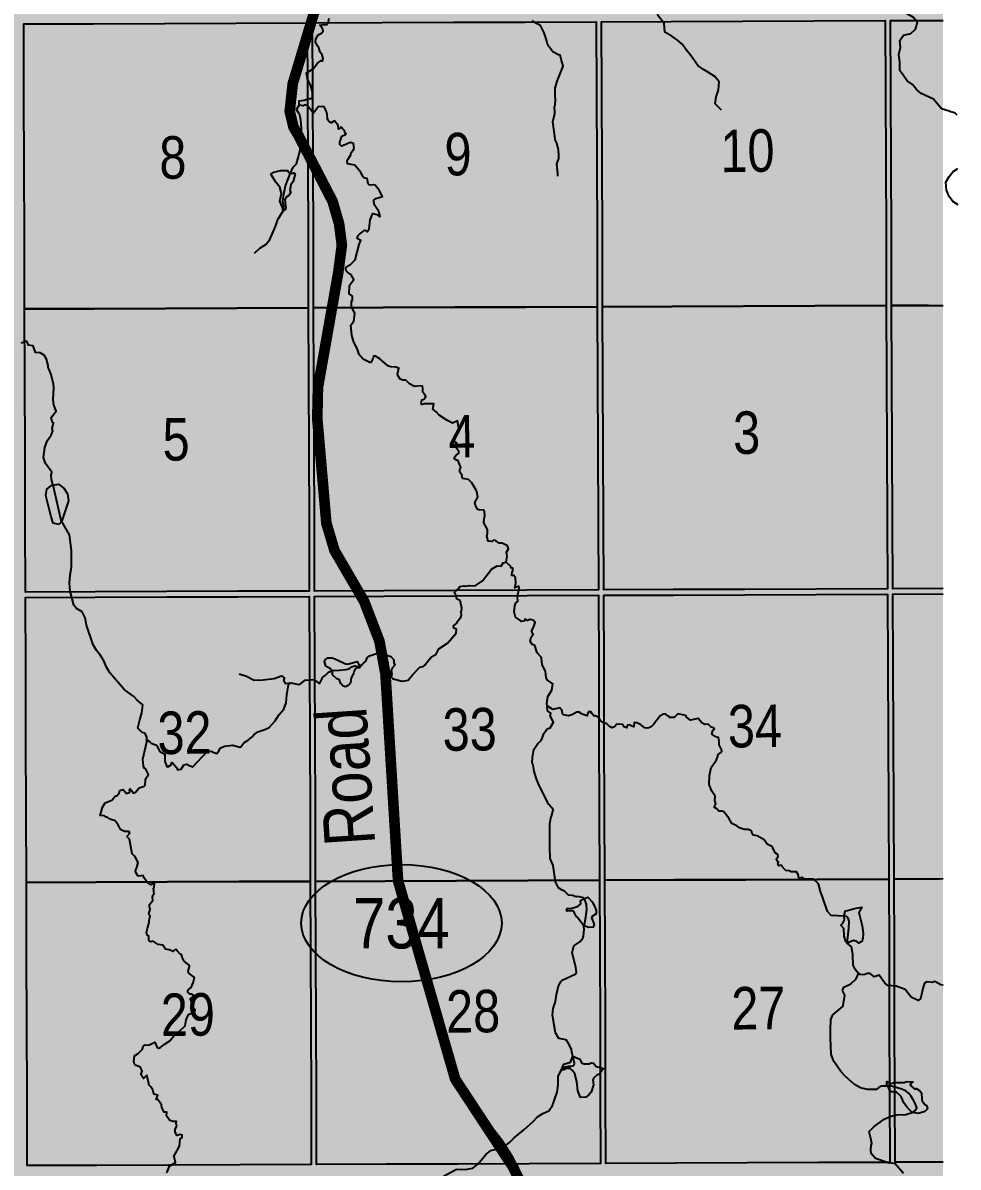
# Model space of a CAD drawing. Extents: x 399452 to 415540, y 6060435 to 6067869.
# Drawn here: x 410607.1 to 410782.8, y 6063301.9 to 6063516.7 of the extents above; entities that cross this region are included whole.
import ezdxf
from ezdxf.enums import TextEntityAlignment as Align

# ---------------------------------------------------------------- set-up
doc = ezdxf.new("R2010")
doc.units = 0
doc.header["$LTSCALE"] = 5
doc.linetypes.add('DASHED2', pattern=[9.525, 6.35, -3.175])
for name, color, linetype in [('33', 20, 'Continuous'), ('AUX-LABELS', 1, 'Continuous'), ('Quarters', 8, 'Continuous'), ('RoadSeg', 57, 'DASHED2'), ('ROUTE-MAP-ROUTE', 90, 'Continuous'), ('T-WATER', 160, 'Continuous')]:
    doc.layers.add(name, color=color, linetype=linetype)
doc.layers.add('ROUTE-MAP-BACKGROUND-H', color=7, linetype='Continuous', true_color=0xf0ebff)
doc.styles.add('120', font='ARIALN.TTF', dxfattribs={"height": 13})
doc.styles.add('80', font='ARIALN.TTF', dxfattribs={"height": 10})
doc.styles.add('80A', font='ARIALN.TTF', dxfattribs={"height": 10})

# ---------------------------------------------------------------- blocks, each defined once
blk = doc.blocks.new('HWY-SEC')
h = blk.add_hatch(color=255)
edge = h.paths.add_edge_path()
edge.add_ellipse((0, 0), major_axis=(18.84, 0), ratio=0.584608, start_angle=0, end_angle=360)
blk.add_ellipse((0, 0), major_axis=(18.84, 0), ratio=0.584608)
at = {"style": '80A'}
blk.add_attdef('SEC', text='', height=9.5, dxfattribs=at).set_placement((0, 0), align=Align.MIDDLE_CENTER)

msp = doc.modelspace()

# ---------------------------------------------------------------- hatches: boundary and pattern name
at = {"layer": 'ROUTE-MAP-BACKGROUND-H'}
h = msp.add_hatch(color=256, dxfattribs=at)
h.dxf.hatch_style = 1
h.paths.add_polyline_path([(410779.995, 6062481.762), (410779.995, 6063736.327), (409587.427, 6063736.085), (409587.427, 6062481.762)])

# ---------------------------------------------------------------- linework, layer by layer
at = {"layer": 'Quarters', "flags": 128}
for points in [[(410660.707, 6063463.234), (410647.298, 6063463.182), (410633.889, 6063463.131), (410620.48, 6063463.08), (410607.406, 6063463.03), (410607.364, 6063476.408), (410607.323, 6063489.785), (410607.282, 6063503.163), (410607.241, 6063516.54), (410620.31, 6063516.591), (410633.714, 6063516.642), (410647.118, 6063516.694), (410660.523, 6063516.746), (410660.569, 6063503.368), (410660.615, 6063489.99), (410660.661, 6063476.612)], [(410715.013, 6063463.443), (410701.604, 6063463.391), (410688.195, 6063463.339), (410674.785, 6063463.288), (410661.71, 6063463.237), (410661.664, 6063476.615), (410661.618, 6063489.994), (410661.572, 6063503.372), (410661.526, 6063516.75), (410674.596, 6063516.8), (410688, 6063516.852), (410701.405, 6063516.904), (410714.809, 6063516.956), (410714.86, 6063503.578), (410714.911, 6063490.2), (410714.962, 6063476.821)], [(410769.32, 6063463.652), (410755.91, 6063463.601), (410742.501, 6063463.549), (410729.092, 6063463.497), (410716.017, 6063463.447), (410715.966, 6063476.825), (410715.915, 6063490.203), (410715.864, 6063503.582), (410715.813, 6063516.96), (410728.883, 6063517.011), (410742.287, 6063517.063), (410755.692, 6063517.115), (410769.096, 6063517.167), (410769.152, 6063503.789), (410769.208, 6063490.41), (410769.264, 6063477.031)], [(410660.707, 6063463.234), (410660.753, 6063449.856), (410660.799, 6063436.478), (410660.845, 6063423.099), (410660.891, 6063410.056), (410647.477, 6063410.005), (410634.063, 6063409.955), (410620.649, 6063409.904), (410607.57, 6063409.854), (410607.53, 6063422.897), (410607.488, 6063436.275), (410607.447, 6063449.653), (410607.406, 6063463.03), (410620.48, 6063463.08), (410633.889, 6063463.131), (410647.298, 6063463.182)], [(410715.013, 6063463.443), (410715.064, 6063450.064), (410715.116, 6063436.686), (410715.167, 6063423.308), (410715.217, 6063410.264), (410701.802, 6063410.212), (410688.388, 6063410.161), (410674.974, 6063410.11), (410661.894, 6063410.06), (410661.849, 6063423.103), (410661.803, 6063436.481), (410661.756, 6063449.859), (410661.71, 6063463.237), (410674.785, 6063463.288), (410688.195, 6063463.339), (410701.604, 6063463.391)], [(410769.32, 6063463.652), (410769.376, 6063450.274), (410769.432, 6063436.895), (410769.488, 6063423.516), (410769.543, 6063410.472), (410756.129, 6063410.421), (410742.714, 6063410.369), (410729.3, 6063410.318), (410716.22, 6063410.268), (410716.17, 6063423.311), (410716.119, 6063436.69), (410716.068, 6063450.068), (410716.017, 6063463.447), (410729.092, 6063463.497), (410742.501, 6063463.549), (410755.91, 6063463.601)], [(410661.079, 6063355.539), (410647.661, 6063355.488), (410634.242, 6063355.437), (410620.823, 6063355.387), (410607.739, 6063355.337), (410607.698, 6063368.716), (410607.656, 6063382.094), (410607.615, 6063395.473), (410607.573, 6063408.851), (410620.653, 6063408.9), (410634.066, 6063408.951), (410647.48, 6063409.002), (410660.894, 6063409.053), (410660.94, 6063395.674), (410660.986, 6063382.296), (410661.033, 6063368.917)], [(410715.425, 6063355.747), (410702.006, 6063355.696), (410688.586, 6063355.644), (410675.167, 6063355.593), (410662.082, 6063355.543), (410662.036, 6063368.921), (410661.99, 6063382.3), (410661.944, 6063395.678), (410661.897, 6063409.056), (410674.977, 6063409.106), (410688.392, 6063409.158), (410701.806, 6063409.209), (410715.22, 6063409.26), (410715.272, 6063395.882), (410715.323, 6063382.504), (410715.374, 6063369.126)], [(410769.772, 6063355.956), (410756.352, 6063355.905), (410742.933, 6063355.853), (410729.514, 6063355.802), (410716.429, 6063355.751), (410716.378, 6063369.13), (410716.326, 6063382.508), (410716.275, 6063395.886), (410716.224, 6063409.264), (410729.304, 6063409.314), (410742.718, 6063409.366), (410756.133, 6063409.417), (410769.547, 6063409.469), (410769.603, 6063396.091), (410769.659, 6063382.712), (410769.715, 6063369.334)], [(410661.079, 6063355.539), (410661.126, 6063342.161), (410661.172, 6063328.783), (410661.219, 6063315.405), (410661.265, 6063302.361), (410647.842, 6063302.31), (410634.418, 6063302.26), (410620.995, 6063302.209), (410607.905, 6063302.159), (410607.865, 6063315.203), (410607.823, 6063328.581), (410607.781, 6063341.959), (410607.739, 6063355.337), (410620.823, 6063355.387), (410634.242, 6063355.437), (410647.661, 6063355.488)], [(410715.425, 6063355.747), (410715.477, 6063342.369), (410715.528, 6063328.991), (410715.58, 6063315.614), (410715.631, 6063302.57), (410702.207, 6063302.519), (410688.782, 6063302.467), (410675.358, 6063302.415), (410662.269, 6063302.365), (410662.223, 6063315.409), (410662.176, 6063328.787), (410662.129, 6063342.165), (410662.082, 6063355.543), (410675.167, 6063355.593), (410688.586, 6063355.644), (410702.006, 6063355.696)], [(410769.772, 6063355.956), (410769.828, 6063342.578), (410769.884, 6063329.201), (410769.941, 6063315.823), (410769.996, 6063302.78), (410756.572, 6063302.728), (410743.148, 6063302.676), (410729.724, 6063302.625), (410716.634, 6063302.574), (410716.584, 6063315.618), (410716.532, 6063328.995), (410716.48, 6063342.373), (410716.429, 6063355.751), (410729.514, 6063355.802), (410742.933, 6063355.853), (410756.352, 6063355.905)]]:
    msp.add_lwpolyline(points, close=True, dxfattribs=at)
for points in [[(410777.23, 6063463.683), (410770.323, 6063463.656), (410770.267, 6063477.035), (410770.211, 6063490.414), (410770.155, 6063503.793), (410770.099, 6063517.171), (410779.995, 6063517.21)], [(410779.995, 6063410.512), (410770.546, 6063410.476), (410770.491, 6063423.52), (410770.435, 6063436.899), (410770.379, 6063450.278), (410770.323, 6063463.656), (410779.995, 6063463.694)], [(410779.995, 6063355.996), (410770.775, 6063355.96), (410770.719, 6063369.338), (410770.663, 6063382.716), (410770.607, 6063396.094), (410770.55, 6063409.472), (410779.995, 6063409.509)], [(410779.995, 6063302.818), (410771, 6063302.784), (410770.944, 6063315.827), (410770.888, 6063329.205), (410770.832, 6063342.582), (410770.775, 6063355.96), (410779.333, 6063355.993)]]:
    msp.add_lwpolyline(points, dxfattribs=at)
at = {"layer": 'RoadSeg', "flags": 128}
msp.add_lwpolyline([(410750.331, 6062481.762), (410748.736, 6062483.684), (410746.015, 6062486.454), (410744.121, 6062487.91), (410738.083, 6062491.807), (410736.594, 6062493.006), (410734.925, 6062494.834), (410733.482, 6062496.965), (410732.366, 6062499.37), (410731.608, 6062502.181), (410731.017, 6062506.494), (410729.889, 6062517.248), (410729.742, 6062533.513), (410728.903, 6062540.115), (410726.49, 6062562.752), (410723.924, 6062586.384), (410722.812, 6062591.716), (410721.513, 6062594.882), (410719.82, 6062597.84), (410715.774, 6062603.509), (410696.845, 6062630.019), (410694.352, 6062633.027), (410692.582, 6062634.885), (410690.24, 6062637.064), (410688.653, 6062638.162), (410687.261, 6062639.496), (410684.894, 6062641.275), (410661.236, 6062660.232), (410659.365, 6062662.188), (410658.473, 6062663.433), (410657.195, 6062665.635), (410656.459, 6062667.382), (410653.056, 6062674.096), (410651.032, 6062678.511), (410648.707, 6062683.019), (410644.73, 6062691.684), (410643.862, 6062694.926), (410643.638, 6062697.649), (410643.936, 6062700.815), (410644.803, 6062703.861), (410646.049, 6062706.283), (410650.152, 6062711.96), (410655.84, 6062719.799), (410656.352, 6062720.775), (410657.042, 6062722.719), (410657.334, 6062724.655), (410657.301, 6062727.748), (410656.753, 6062730.065), (410655.742, 6062732.239), (410652.494, 6062737.892), (410651.507, 6062740.499), (410651.129, 6062742.62), (410651.088, 6062744.549), (410651.467, 6062747.052), (410651.872, 6062748.324), (410653.309, 6062751.15), (410659.167, 6062758.826), (410659.421, 6062759.364), (410662.502, 6062763.089), (410664.044, 6062765.481), (410665.49, 6062768.341), (410665.981, 6062770.315), (410666.227, 6062772.815), (410666.121, 6062774.643), (410665.675, 6062776.863), (410664.891, 6062779.275), (410661.668, 6062786.859), (410660.561, 6062790.396), (410659.469, 6062796.362), (410656.73, 6062815.569), (410656.657, 6062819.028), (410657.144, 6062825.793), (410657.217, 6062830.187), (410656.477, 6062852.398), (410656.65, 6062856.76), (410657.285, 6062861.332), (410657.931, 6062863.808), (410659.754, 6062868.838), (410661.283, 6062871.999), (410663.081, 6062875.098), (410673.014, 6062889.845), (410680.271, 6062900.62), (410686.402, 6062909.601), (410688.686, 6062913.277), (410689.827, 6062915.93), (410690.618, 6062919.407), (410690.691, 6062922.237), (410690.414, 6062924.294), (410688.823, 6062930.25), (410687.713, 6062933.919), (410687.298, 6062934.642), (410686.342, 6062938.914), (410686.215, 6062940.176), (410686.238, 6062943.803), (410686.461, 6062945.805), (410688.16, 6062956.622), (410688.51, 6062960.522), (410688.095, 6062964.373), (410687.154, 6062967.946), (410686.846, 6062969.87), (410686.729, 6062973.794), (410687.507, 6062991.944), (410687.796, 6062993.98), (410688.197, 6062995.486), (410690.168, 6062999.787), (410695.911, 6063009.758), (410697.431, 6063011.854), (410699.287, 6063013.724), (410706.308, 6063018.399), (410710.166, 6063021.609), (410718.362, 6063030.468), (410721.081, 6063034.02), (410723.111, 6063037.124), (410728.195, 6063045.285), (410731.137, 6063049.307), (410746.677, 6063067.939), (410748.098, 6063069.966), (410749.639, 6063072.594), (410753.099, 6063078.89), (410753.797, 6063080.469), (410755.199, 6063084.958), (410755.8, 6063087.965), (410756.224, 6063093.032), (410756.679, 6063137.229), (410756.327, 6063139.684), (410755.785, 6063141.735), (410754.018, 6063144.991), (410752.438, 6063147.287), (410742.816, 6063160.058), (410739.299, 6063164.276), (410736.754, 6063166.617), (410716.99, 6063182.167), (410715.427, 6063183.697), (410714.161, 6063185.334), (410712.949, 6063187.538), (410712.318, 6063189.055), (410710.367, 6063196.267), (410707.384, 6063209.779), (410707.039, 6063213.465), (410705.842, 6063243.053), (410703.946, 6063288.298), (410703.278, 6063293.109), (410702.521, 6063295.821), (410701.14, 6063299.718), (410699.02, 6063303.965), (410697.06, 6063306.951), (410690.491, 6063315.396), (410688.977, 6063317.726), (410687.829, 6063320.064), (410686.943, 6063322.607), (410678.134, 6063353.43), (410677.646, 6063356.049), (410674.998, 6063395.954), (410674.486, 6063399.636), (410674.007, 6063401.822), (410672.87, 6063405.225), (410671.404, 6063408.455), (410667.256, 6063415.72), (410665.659, 6063418.847), (410664.278, 6063422.744), (410663.983, 6063424.102), (410663.625, 6063426.822), (410662.552, 6063444.401), (410662.527, 6063448.693), (410663.15, 6063453.797), (410666.714, 6063472.34), (410666.846, 6063474.201), (410666.97, 6063475.939), (410666.66, 6063479.526), (410665.723, 6063482.933), (410664.882, 6063484.912), (410659.38, 6063494.843), (410657.915, 6063497.973), (410657.294, 6063500.588), (410657.231, 6063501.951), (410657.388, 6063503.984), (410658.334, 6063507.997), (410664.851, 6063530.064), (410666.041, 6063533.516), (410667.149, 6063536.169), (410676.64, 6063556.102), (410677.612, 6063558.885), (410678.331, 6063562.593), (410678.636, 6063567.025), (410678.415, 6063575.838), (410677.926, 6063620.614), (410677.604, 6063634.15), (410677.093, 6063637.832), (410675.022, 6063646.007), (410668.713, 6063670.362), (410665.197, 6063682.332), (410655.566, 6063712.638), (410653.97, 6063718.86), (410649.975, 6063736.3)], dxfattribs=at)
at = {"layer": 'ROUTE-MAP-ROUTE', "linetype": 'Continuous', "const_width": 1.999, "flags": 128}
msp.add_lwpolyline([(410705.832, 6063241.328), (410704.118, 6063285.996), (410702.982, 6063294.007), (410699.19, 6063301.881), (410688.313, 6063318.408), (410677.573, 6063355.653), (410675.21, 6063394.486), (410674.072, 6063400.662), (410671.224, 6063408.074), (410665.618, 6063417.695), (410664.099, 6063422.826), (410662.395, 6063442.423), (410662.521, 6063448.322), (410666.339, 6063469.876), (410667.012, 6063475.011), (410666.493, 6063479.043), (410665.266, 6063483.249), (410658.878, 6063495.566), (410657.926, 6063497.173), (410657.213, 6063500.15), (410657.779, 6063505.313), (410665.357, 6063530.564)], dxfattribs=at)
at = {"layer": 'T-WATER'}
msp.add_line((410614.311, 6063423.033), (410612.759, 6063429.957), dxfattribs=at)
at = {"layer": 'T-WATER', "flags": 128}
for points in [[(410781.374, 6063500.069), (410781.106, 6063500.156), (410779.684, 6063500.617), (410778.186, 6063502.393), (410775.873, 6063503.467), (410774.994, 6063504.268), (410774.233, 6063505.178), (410773.239, 6063505.863), (410771.885, 6063507.794), (410771.838, 6063509.386), (410771.654, 6063510.807), (410772.009, 6063512.107), (410771.881, 6063513.431), (410772.549, 6063514.433), (410773.92, 6063514.739), (410774.797, 6063515.578), (410775.185, 6063516.826), (410774.415, 6063517.756), (410771.246, 6063519.639), (410770.324, 6063520.393), (410769.748, 6063521.359), (410769.798, 6063523.399)], [(410658.994, 6063501.319), (410658.974, 6063502.126), (410659.913, 6063502.255), (410660.932, 6063502.558), (410661.162, 6063502.469), (410661.493, 6063502.873), (410661.475, 6063503.81), (410661.12, 6063505.091), (410660.55, 6063506.203), (410660.359, 6063507.385), (410661.621, 6063508.122), (410662.45, 6063509.154), (410663.122, 6063509.67), (410663.386, 6063509.556), (410663.517, 6063510.053), (410663.224, 6063510.865), (410662.907, 6063511.252), (410662.704, 6063512.077), (410662.361, 6063512.527), (410662.038, 6063513.22), (410662.127, 6063513.739), (410662.548, 6063514.475), (410663.18, 6063514.801), (410663.52, 6063515.22), (410663.378, 6063515.674), (410662.874, 6063516.296), (410663.596, 6063516.431), (410664.111, 6063516.398), (410664.462, 6063516.734), (410664.623, 6063517.647)], [(410707.064, 6063499.773), (410707.044, 6063500.039), (410706.969, 6063501.007), (410707.075, 6063501.252), (410707.129, 6063502.417), (410707.066, 6063502.832), (410707.103, 6063504.501), (410707.487, 6063505.821), (410708.496, 6063508.308), (410708.589, 6063508.697), (410708.264, 6063509.658), (410708.04, 6063510.655), (410707.752, 6063510.722), (410706.64, 6063511.335), (410705.894, 6063512.284), (410705.587, 6063512.957), (410705.475, 6063513.567), (410705.005, 6063514.891), (410704.452, 6063516.014), (410704.207, 6063516.307), (410703.456, 6063516.723), (410702.823, 6063517.194)], [(410738.375, 6063500.328), (410737.138, 6063501.559), (410737.337, 6063502.879), (410737.794, 6063504.181), (410737.908, 6063505.657), (410737.114, 6063506.686), (410735.926, 6063507.449), (410734.952, 6063507.968), (410733.895, 6063508.728), (410732.586, 6063510.6), (410731.701, 6063511.661), (410730.993, 6063512.712), (410730.107, 6063513.518), (410729.011, 6063514.272), (410727.679, 6063515.015), (410727.6, 6063516.644), (410726.282, 6063518.329)], [(410659.046, 6063499.603), (410658.893, 6063499.855), (410658.501, 6063500.505), (410658.994, 6063501.319)], [(410664.256, 6063499.62), (410664.171, 6063499.874), (410664.059, 6063500.209), (410663.684, 6063500.99), (410662.639, 6063501.058), (410661.706, 6063499.825), (410660.522, 6063501.22), (410659.994, 6063501.379), (410659.714, 6063501.196), (410658.994, 6063501.319)], [(410657.329, 6063488.429), (410657.86, 6063489.668), (410658.468, 6063490.26), (410659.143, 6063492.538), (410659.216, 6063494.036), (410659.466, 6063495.607), (410659.387, 6063497.925), (410659.255, 6063498.87), (410659.046, 6063499.603)], [(410670.564, 6063488.681), (410670.348, 6063488.943), (410669.429, 6063490.056), (410668.065, 6063490.286), (410667.984, 6063490.923), (410668.721, 6063491.956), (410668.75, 6063492.424), (410669.15, 6063492.86), (410669.309, 6063493.184), (410669.201, 6063494.087), (410668.606, 6063494.267), (410667.989, 6063494.02), (410667.786, 6063493.939), (410667.461, 6063493.809), (410666.962, 6063493.609), (410666.632, 6063493.935), (410666.636, 6063494.34), (410667.036, 6063495.491), (410667.718, 6063495.798), (410667.85, 6063495.892), (410667.718, 6063495.96), (410667.601, 6063496.315), (410667.567, 6063496.364), (410666.933, 6063497.12), (410666.767, 6063497.163), (410666.76, 6063496.963), (410666.412, 6063496.789), (410666.293, 6063497.475), (410665.616, 6063498.345), (410665.033, 6063497.953), (410664.539, 6063498.317), (410664.329, 6063498.593), (410664.256, 6063499.62)], [(410707.609, 6063487.974), (410707.623, 6063488.463), (410707.409, 6063490.252), (410707.757, 6063491.267), (410707.806, 6063491.911), (410707.727, 6063492.878), (410707.382, 6063494.166), (410707.167, 6063494.507), (410706.649, 6063498.198), (410706.994, 6063499.496), (410707.064, 6063499.773)], [(410782.619, 6063499.409), (410782.248, 6063499.785), (410781.666, 6063499.974), (410781.398, 6063500.061), (410781.374, 6063500.069)], [(410655.984, 6063481.449), (410656.116, 6063482.362), (410655.929, 6063483.242), (410656.034, 6063484.254), (410656.414, 6063486.156), (410657.329, 6063488.429)], [(410670.603, 6063477.292), (410670.865, 6063477.514), (410671.151, 6063477.757), (410671.372, 6063477.803), (410671.788, 6063477.539), (410672.114, 6063478.08), (410672.353, 6063479.771), (410672.86, 6063480.954), (410673.56, 6063480.74), (410674.052, 6063480.405), (410674.182, 6063480.395), (410673.992, 6063481.34), (410673.071, 6063482.643), (410673.036, 6063483.467), (410673.401, 6063483.756), (410674.628, 6063484.171), (410674.044, 6063485.335), (410673.279, 6063486.258), (410673.015, 6063486.328), (410672.222, 6063486.256), (410671.955, 6063486.513), (410671.773, 6063487.538), (410671.353, 6063487.612), (410670.966, 6063487.875), (410670.628, 6063488.603), (410670.564, 6063488.681)], [(410782.817, 6063482.592), (410781.824, 6063483.182), (410781.106, 6063484.142), (410780.647, 6063485.328), (410780.521, 6063486.853), (410781.159, 6063487.926), (410781.909, 6063488.839), (410782.737, 6063489.379)], [(410650.595, 6063473.523), (410651.615, 6063474.453), (410652.743, 6063475.122), (410653.448, 6063476.063), (410654.523, 6063478.497), (410654.964, 6063479.845), (410655.984, 6063481.449)], [(410670.684, 6063453.991), (410670.466, 6063454.253), (410670.274, 6063454.482), (410669.914, 6063455.625), (410669.287, 6063456.775), (410668.88, 6063458.029), (410668.729, 6063459.974), (410669.254, 6063460.735), (410669.454, 6063462.188), (410668.807, 6063463.476), (410668.853, 6063464.436), (410669.006, 6063464.739), (410669.022, 6063465.426), (410668.407, 6063465.897), (410668.449, 6063467.33), (410668.521, 6063467.557), (410669.264, 6063468.536), (410668.792, 6063469.433), (410668.078, 6063469.962), (410667.808, 6063470.162), (410667.729, 6063470.501), (410667.76, 6063470.684), (410667.805, 6063470.951), (410668.068, 6063471.08), (410668.626, 6063471.354), (410669.512, 6063472.262), (410670.263, 6063475.113), (410670.574, 6063475.868), (410669.915, 6063476.244), (410670.076, 6063476.845), (410670.342, 6063477.07), (410670.603, 6063477.292)], [(410612.759, 6063429.957), (410612.464, 6063430.965), (410612.42, 6063431.809), (410612.532, 6063432.385), (410611.328, 6063434.033), (410610.929, 6063435.134), (410611.195, 6063437.039), (410611.653, 6063438.27), (410612.362, 6063439.318), (410612.727, 6063440.159), (410612.595, 6063440.578), (410612.811, 6063441.651), (410612.598, 6063441.855), (410612.412, 6063442.618), (410613.358, 6063443.807), (410612.87, 6063445.033), (410612.748, 6063445.985), (410612.866, 6063448.296), (410612.814, 6063448.875), (410612.365, 6063450.728), (410611.825, 6063452.128), (410611.83, 6063452.397), (410611.499, 6063453.584), (410611.053, 6063454.322), (410610.291, 6063454.762), (410609.458, 6063454.84), (410609.098, 6063455.938), (410608.914, 6063456.123), (410608.133, 6063456.252), (410607.794, 6063457.008), (410606.723, 6063456.635)], [(410697.873, 6063415.496), (410698.071, 6063416.605), (410697.951, 6063417.377), (410698.33, 6063417.989), (410698.112, 6063418.577), (410697.133, 6063419.018), (410696.59, 6063419.02), (410695.866, 6063419.536), (410695.485, 6063419.614), (410695.178, 6063419.358), (410694.487, 6063419.43), (410694.249, 6063420.34), (410694.395, 6063420.9), (410694.384, 6063421.61), (410693.705, 6063422.848), (410693.742, 6063423.653), (410693.876, 6063424.166), (410693.846, 6063425.019), (410693.653, 6063425.228), (410692.747, 6063425.29), (410692.498, 6063425.444), (410692.098, 6063426.127), (410692.027, 6063426.657), (410692.585, 6063427.714), (410692.37, 6063428.76), (410692.234, 6063428.972), (410691.421, 6063430.385), (410690.79, 6063430.979), (410689.711, 6063431.191), (410689.585, 6063431.893), (410689.195, 6063432.378), (410689.197, 6063432.982), (410689.357, 6063433.271), (410688.851, 6063434.537), (410688.183, 6063434.844), (410688.099, 6063435.049), (410688.433, 6063435.509), (410688.967, 6063435.944), (410689.016, 6063436.31), (410688.588, 6063436.738), (410688.553, 6063437.131), (410688.645, 6063437.318), (410688.635, 6063437.848), (410688.094, 6063438.161), (410688.02, 6063438.749), (410688.508, 6063439.379), (410688.988, 6063440.629), (410688.763, 6063442.024), (410687.813, 6063441.554), (410686.737, 6063442.137), (410685.287, 6063443.054), (410684.754, 6063443.686), (410684.113, 6063444.19), (410684.29, 6063445.184), (410682.538, 6063445.206), (410682.123, 6063445.073), (410681.938, 6063445.201), (410682.029, 6063445.974), (410682.377, 6063446.032), (410682.776, 6063446.558), (410682.523, 6063447.117), (410682.233, 6063447.375), (410682.255, 6063448.186), (410682.163, 6063448.533), (410681.727, 6063448.578), (410680.652, 6063448.44), (410679.734, 6063448.975), (410679.035, 6063449.647), (410678.462, 6063449.671), (410677.971, 6063449.836), (410677.561, 6063450.516), (410677.487, 6063450.784), (410677.7, 6063451.94), (410677.126, 6063452.098), (410676.216, 6063452.154), (410675.791, 6063452.311), (410675.076, 6063452.865), (410674.149, 6063453.694), (410673.336, 6063454.158), (410672.988, 6063454.145), (410672.844, 6063453.665), (410672.432, 6063452.962), (410672.294, 6063452.961), (410670.998, 6063453.616), (410670.903, 6063453.73), (410670.684, 6063453.991)], [(410630.391, 6063382.116), (410630.385, 6063382.657), (410629.979, 6063383.342), (410629.504, 6063383.512), (410628.708, 6063384.241), (410628.665, 6063384.396), (410629.026, 6063385.867), (410629.422, 6063387.195), (410629.61, 6063388.684), (410628.598, 6063389.476), (410627.927, 6063390.244), (410626.091, 6063391.551), (410623.413, 6063394.714), (410622.802, 6063395.77), (410622.294, 6063396.942), (410621.641, 6063397.98), (410620.882, 6063398.897), (410620.263, 6063399.934), (410619.022, 6063403.668), (410618.757, 6063405.039), (410618.244, 6063406.169), (410617.146, 6063406.768), (410616.646, 6063407.394), (410615.952, 6063410.005), (410615.865, 6063411.508), (410615.964, 6063413.072), (410616.183, 6063414.573), (410616.185, 6063417.678), (410615.859, 6063420.612), (410614.639, 6063422.695), (410614.311, 6063423.033)], [(410670.885, 6063396.298), (410671.146, 6063396.558), (410671.5, 6063396.909), (410671.762, 6063397.52), (410672.236, 6063397.904), (410673.328, 6063398.279), (410674.576, 6063398.471), (410674.887, 6063398.186), (410676.217, 6063397.776), (410676.78, 6063397.12), (410676.79, 6063396.602), (410676.986, 6063396.129), (410676.449, 6063395.603), (410676.271, 6063395.065), (410676.373, 6063394.404), (410676.189, 6063394.06), (410676.643, 6063393.56), (410678.372, 6063393.13), (410679.489, 6063393.342), (410680.305, 6063394.313), (410681.673, 6063395.761), (410682.289, 6063395.876), (410682.58, 6063396.116), (410683.08, 6063396.85), (410683.859, 6063397.707), (410684.741, 6063398.189), (410685.251, 6063399.181), (410686.833, 6063400.257), (410688.474, 6063402.178), (410688.558, 6063402.901), (410688.06, 6063403.116), (410688.005, 6063403.521), (410688.641, 6063404.031), (410688.752, 6063404.371), (410689.227, 6063405.046), (410689.354, 6063405.087), (410689.52, 6063405.655), (410689.353, 6063406.142), (410689.469, 6063406.266), (410689.528, 6063406.854), (410689.262, 6063408.268), (410688.6, 6063408.542), (410688.421, 6063409.324), (410688.088, 6063409.711), (410688.4, 6063410.116), (410689.078, 6063410.595), (410689.206, 6063410.89), (410689.967, 6063411.055), (410690.165, 6063410.978), (410690.951, 6063411.106), (410692.067, 6063411.035), (410693.463, 6063411.946), (410695.134, 6063414.169), (410696.195, 6063414.809), (410696.926, 6063414.752), (410697.305, 6063415.349), (410697.873, 6063415.496)], [(410705.568, 6063388.532), (410705.505, 6063388.927), (410705.694, 6063390.237), (410706.475, 6063391.439), (410706.664, 6063392.616), (410705.635, 6063393.35), (410705.394, 6063393.762), (410705.302, 6063395.034), (410704.655, 6063396.23), (410704.531, 6063397.472), (410704.454, 6063397.645), (410703.706, 6063398.453), (410703.275, 6063399.818), (410702.763, 6063400.018), (410702.416, 6063400.637), (410702.58, 6063401.392), (410702.99, 6063401.952), (410702.623, 6063402.535), (410703.022, 6063403.207), (410703.35, 6063404.159), (410702.974, 6063404.619), (410702.384, 6063404.728), (410701.924, 6063404.519), (410701.435, 6063404.816), (410701.333, 6063404.448), (410700.727, 6063404.313), (410700.645, 6063404.496), (410699.639, 6063405.183), (410699.373, 6063406.142), (410699.51, 6063407.283), (410699.734, 6063407.827), (410700.055, 6063408.089), (410699.994, 6063409.128), (410700.305, 6063410.544), (410700.24, 6063410.981), (410699.523, 6063410.682), (410699.683, 6063411.528), (410699.616, 6063412.559), (410699.316, 6063412.995), (410698.973, 6063412.992), (410699.019, 6063413.713), (410699.115, 6063413.768), (410699.149, 6063414.357), (410698.737, 6063414.447), (410698.758, 6063414.663), (410697.873, 6063415.496)], [(410665.24, 6063395.153), (410666.492, 6063395.184), (410667.802, 6063395.351), (410668.068, 6063395.385), (410668.332, 6063395.469), (410668.435, 6063395.501), (410668.868, 6063395.851), (410669.384, 6063396.021), (410670.007, 6063395.915), (410670.488, 6063395.984)], [(410670.488, 6063395.984), (410670.816, 6063396.23), (410670.885, 6063396.298)], [(410647.709, 6063394.503), (410649.084, 6063394.058), (410650.523, 6063393.352), (410652.228, 6063393.394), (410654.3, 6063393.644), (410655.678, 6063394.152), (410656.226, 6063393.718), (410656.035, 6063393.351), (410656.386, 6063392.72), (410657.394, 6063392.812)], [(410657.394, 6063392.812), (410658.958, 6063392.526), (410659.252, 6063392.609), (410660.145, 6063393.313), (410661.766, 6063393.419), (410662.721, 6063392.717), (410662.898, 6063392.73), (410663.463, 6063393.864), (410663.903, 6063394.188), (410664.478, 6063394.817), (410665.24, 6063395.153)], [(410650.168, 6063382.699), (410650.46, 6063383.038), (410651.213, 6063383.649), (410652.558, 6063384.047), (410653.348, 6063384.458), (410654.481, 6063385.695), (410655.212, 6063386.851), (410656.082, 6063387.85), (410656.572, 6063389.052), (410656.683, 6063390.545), (410657.011, 6063392.442), (410657.394, 6063392.812)], [(410712.595, 6063352.305), (410712.451, 6063352.459), (410711.327, 6063352.705), (410711.061, 6063352.659), (410710.378, 6063352.913), (410709.587, 6063352.938), (410708.861, 6063353.697), (410708.386, 6063353.868), (410707.75, 6063354.343), (410707.331, 6063355.053), (410707.173, 6063355.485), (410706.7, 6063358.528), (410706.149, 6063359.812), (410706.068, 6063361.958), (410706.069, 6063366.309), (410706.279, 6063367.444), (410706.41, 6063367.698), (410706.694, 6063369.017), (410705.933, 6063369.946), (410704.162, 6063373.412), (410703.654, 6063374.607), (410703.161, 6063376.165), (410702.983, 6063377.422), (410702.795, 6063377.814), (410702.822, 6063378.829), (410703.109, 6063380.29), (410703.826, 6063381.402), (410704.383, 6063381.902), (410704.632, 6063382.37), (410704.967, 6063383.314), (410705.574, 6063384.192), (410706.125, 6063384.375), (410706.792, 6063385.457), (410706.167, 6063386.607), (410706.268, 6063387.12), (410705.648, 6063387.592), (410705.568, 6063388.532)], [(410761.433, 6063349.035), (410758.973, 6063349.157), (410758.262, 6063349.873), (410757.394, 6063352.447), (410756.93, 6063353.642), (410756.603, 6063355.078), (410755.645, 6063355.947), (410753.956, 6063355.986), (410753.428, 6063356.251), (410752.884, 6063356.132), (410752.775, 6063356.801), (410752.434, 6063357.358), (410751.47, 6063357.337), (410751.047, 6063357.546), (410750.47, 6063357.564), (410749.922, 6063358.067), (410749.557, 6063358.573), (410749.11, 6063358.479), (410748.932, 6063358.833), (410749.069, 6063359.195), (410748.828, 6063359.379), (410748.707, 6063359.582), (410748.758, 6063359.875), (410748.996, 6063360.181), (410748.924, 6063360.566), (410748.446, 6063360.881), (410748.002, 6063361.859), (410747.784, 6063362.077), (410746.92, 6063362.554), (410746.357, 6063363.367), (410745.065, 6063364.107), (410744.314, 6063364.225), (410744.031, 6063364.594), (410744.061, 6063364.921), (410743.866, 6063365.095), (410743.363, 6063365.267), (410742.627, 6063365.284), (410741.711, 6063365.585), (410741.26, 6063365.987), (410740.293, 6063366.431), (410739.715, 6063367.399), (410738.78, 6063368.577), (410738.466, 6063368.708), (410737.853, 6063368.726), (410737.47, 6063369.161), (410736.968, 6063369.493), (410737.26, 6063370.12), (410737.125, 6063370.746), (410737.162, 6063371.54), (410736.518, 6063372.473), (410736.023, 6063373.707), (410736.105, 6063375.408), (410736.379, 6063376.935), (410737.438, 6063378.336), (410737.657, 6063379.042), (410737.635, 6063379.33), (410738.248, 6063379.756), (410738.408, 6063379.965), (410738.371, 6063380.303), (410737.883, 6063381.178), (410737.883, 6063381.825), (410737.763, 6063382.528), (410737.318, 6063382.665), (410736.532, 6063383.176), (410736.697, 6063383.875), (410737.04, 6063384.147), (410736.921, 6063384.381), (410736.428, 6063384.47), (410735.841, 6063385.069), (410735.212, 6063385.009), (410734.625, 6063385.287), (410733.954, 6063386.1), (410732.51, 6063385.84), (410731.794, 6063386.377), (410731.669, 6063386.683), (410730.137, 6063387), (410729.462, 6063386.327), (410728.581, 6063386.311), (410728.379, 6063386.594), (410727.767, 6063386.99), (410727.205, 6063386.873), (410726.807, 6063386.652), (410725.564, 6063384.996), (410725.115, 6063384.557), (410724.505, 6063384.296), (410723.97, 6063384.388), (410723.109, 6063384.977), (410722.421, 6063385.321), (410721.92, 6063385.37), (410721.849, 6063384.567), (410721.519, 6063384.657), (410721.09, 6063384.959), (410720.711, 6063384.868), (410720.537, 6063384.389), (410720.045, 6063384.547), (410719.806, 6063384.979), (410718.698, 6063385.084), (410718.232, 6063384.583), (410717.789, 6063384.356), (410717.307, 6063384.649), (410716.778, 6063385.115), (410716.031, 6063385.371), (410715.528, 6063385.803), (410715.102, 6063386.462), (410714.635, 6063386.598), (410714.454, 6063386.552), (410713.972, 6063387.047), (410713.801, 6063387.351), (410713.437, 6063387.443), (410713.184, 6063386.994), (410713.086, 6063386.612), (410712.152, 6063386.91), (410711.804, 6063387.105), (410711.685, 6063387.316), (410711.137, 6063387.286), (410710.258, 6063386.826), (410709.596, 6063386.612), (410708.659, 6063386.789), (410708.504, 6063387.01), (410708.438, 6063387.544), (410707.994, 6063388.134), (410706.677, 6063387.809), (410705.568, 6063388.532)], [(410634.096, 6063300.825), (410634.606, 6063302.091), (410635.749, 6063302.765), (410635.58, 6063303.649), (410635.453, 6063303.893), (410636.513, 6063305.824), (410636.63, 6063307.256), (410637.025, 6063307.43), (410636.985, 6063307.877), (410636.603, 6063307.982), (410636.017, 6063307.851), (410635.682, 6063308.53), (410635.672, 6063309.029), (410636.001, 6063309.604), (410635.867, 6063310.093), (410635.967, 6063310.451), (410635.295, 6063310.452), (410634.873, 6063310.546), (410634.606, 6063310.702), (410634.048, 6063311.485), (410634.104, 6063312.173), (410633.613, 6063312.222), (410633.169, 6063313.089), (410633.097, 6063313.595), (410632.437, 6063314.55), (410632.117, 6063314.554), (410632.446, 6063315.382), (410631.65, 6063315.568), (410631.487, 6063316.368), (410631.11, 6063316.972), (410630.748, 6063317.323), (410630.769, 6063317.563), (410630.387, 6063319.146), (410629.766, 6063318.515), (410629.346, 6063319.093), (410629.292, 6063319.387), (410629.466, 6063319.927), (410629.184, 6063320.627), (410628.361, 6063320.956), (410628.059, 6063321.234), (410627.941, 6063321.69), (410628.056, 6063322.788), (410628.753, 6063323.229), (410629.533, 6063324.033), (410629.706, 6063324.571), (410630.058, 6063324.833), (410630.829, 6063324.768), (410631.015, 6063324.924), (410631.898, 6063325.334), (410632.315, 6063324.354), (410632.614, 6063324.221), (410633.022, 6063324.432), (410633.64, 6063324.928), (410634.709, 6063325.605), (410635.523, 6063326.604), (410636.532, 6063327.395), (410637.566, 6063328.427), (410637.753, 6063329.554), (410638.175, 6063330.572), (410639.324, 6063331.028), (410639.449, 6063331.335), (410639.168, 6063331.674), (410638.903, 6063332.77), (410638.489, 6063333.475), (410639.174, 6063334.091), (410638.718, 6063334.387), (410638.521, 6063334.349), (410638.036, 6063334.822), (410638.21, 6063335.245), (410638.716, 6063335.634), (410639.074, 6063336.471), (410639.335, 6063337.496), (410638.24, 6063338.309), (410638.141, 6063338.684), (410638.395, 6063339.549), (410638.388, 6063339.753), (410637.351, 6063340.541), (410637.022, 6063341.251), (410636.883, 6063341.8), (410636.636, 6063341.857), (410636.114, 6063342.463), (410635.991, 6063342.714), (410635.692, 6063342.726), (410635.305, 6063342.371), (410634.549, 6063342.692), (410633.892, 6063342.811), (410633.351, 6063343.57), (410632.468, 6063343.675), (410631.586, 6063344.282), (410631.127, 6063344.186), (410630.72, 6063344.462), (410630.765, 6063345.251), (410630.483, 6063345.396), (410630.289, 6063345.863), (410630.474, 6063346.756), (410630.584, 6063346.928), (410630.804, 6063347.801), (410630.809, 6063348.235), (410630.996, 6063348.985), (410630.724, 6063349.499), (410630.975, 6063350.231), (410630.844, 6063350.807), (410630.878, 6063351.201), (410631.47, 6063351.947), (410631.443, 6063352.562), (410631.539, 6063353.037), (410631.714, 6063353.125), (410631.623, 6063354.272), (410631.729, 6063354.441), (410631.807, 6063355.226), (410631.625, 6063355.227), (410631.087, 6063354.876), (410630.568, 6063355.193), (410629.826, 6063356.261), (410629.661, 6063356.636), (410628.836, 6063356.535), (410628.682, 6063356.586), (410628.254, 6063357.32), (410628.318, 6063357.724), (410628.517, 6063358.141), (410628.742, 6063359.096), (410628.252, 6063360.029), (410627.977, 6063360.356), (410627.601, 6063360.709), (410627.126, 6063363.489), (410626.635, 6063363.952), (410627.19, 6063364.571), (410627.01, 6063364.917), (410626.162, 6063364.937), (410625.643, 6063365.127), (410625.348, 6063365.408), (410624.958, 6063366.178), (410624.329, 6063366.96), (410623.992, 6063367.011), (410623.488, 6063367.229), (410622.892, 6063367.626), (410622.714, 6063367.623), (410622.384, 6063367.855), (410621.617, 6063367.894), (410622.008, 6063369.458), (410622.537, 6063370.303), (410623.768, 6063370.788), (410624.473, 6063371.593), (410624.707, 6063371.593), (410625.174, 6063372.102), (410625.301, 6063372.634), (410625.889, 6063372.765), (410626.576, 6063372.052), (410627.189, 6063372.314), (410627.122, 6063372.673), (410627.21, 6063372.903), (410627.816, 6063372.209), (410627.816, 6063372.1), (410628.249, 6063372.309), (410628.921, 6063373.133), (410629.863, 6063373.44), (410630.043, 6063373.604), (410630.111, 6063374.579), (410630.038, 6063374.684), (410630.669, 6063375.62), (410630.156, 6063376.587), (410629.947, 6063376.737), (410629.727, 6063377.185), (410629.587, 6063378.502), (410630.361, 6063381.743), (410630.391, 6063382.116)], [(410630.391, 6063382.116), (410630.865, 6063381.797), (410631.16, 6063381.466), (410631.983, 6063381.187), (410632.243, 6063380.963), (410632.801, 6063379.901), (410633.772, 6063379.43), (410633.743, 6063378.052), (410634.103, 6063377.142), (410634.309, 6063377.033), (410634.922, 6063377.422), (410635.064, 6063377.861), (410635.188, 6063377.814), (410635.995, 6063376.847), (410636.155, 6063376.459), (410636.838, 6063376.594), (410637.332, 6063377.451), (410637.856, 6063377.525), (410638.312, 6063377.284), (410639.03, 6063377.077), (410641.732, 6063379.898), (410642.445, 6063380), (410642.941, 6063379.751), (410643.544, 6063379.574), (410643.95, 6063380.105), (410644.17, 6063380.58), (410644.953, 6063380.919), (410646.432, 6063381.114), (410647.887, 6063380.743), (410648.016, 6063380.774), (410648.612, 6063381.531), (410649.438, 6063382.027), (410650.168, 6063382.699)], [(410712.508, 6063347.214), (410712.611, 6063347.469), (410712.827, 6063348.417), (410713.066, 6063350.227), (410712.99, 6063351.183), (410712.595, 6063352.305)], [(410761.944, 6063343.908), (410762.263, 6063346.765), (410762.33, 6063347.946), (410762.211, 6063348.495), (410761.864, 6063348.948), (410761.433, 6063349.035)], [(410710.439, 6063322.702), (410710.206, 6063323.475), (410710.134, 6063323.948), (410709.788, 6063324.787), (410709.16, 6063325.772), (410707.786, 6063326.047), (410707.131, 6063327.12), (410706.592, 6063330.429), (410706.742, 6063331.646), (410707.178, 6063332.989), (410707.343, 6063334.326), (410707.741, 6063335.938), (410708.216, 6063336.789), (410708.442, 6063336.976), (410710.851, 6063338.106), (410711.109, 6063338.455), (410711.01, 6063339.437), (410710.265, 6063342.131), (410710.62, 6063343.449), (410711.716, 6063344.19), (410712.278, 6063344.862), (410712.423, 6063345.252), (410712.552, 6063346.502), (410712.508, 6063347.214)], [(410764.088, 6063338.259), (410763.555, 6063338.915), (410763.124, 6063339.778), (410763.025, 6063341.829), (410762.798, 6063343.258), (410761.944, 6063343.908)], [(410761.062, 6063335.031), (410761.361, 6063335.646), (410762.676, 6063336.271), (410763.672, 6063337.26), (410764.088, 6063338.259)], [(410779.995, 6063336.072), (410779.567, 6063336.141), (410778.409, 6063336.73), (410777.924, 6063336.58), (410776.98, 6063336.646), (410776.507, 6063336.407), (410776.242, 6063335.65), (410775.726, 6063333.476), (410775.311, 6063333.183), (410774.003, 6063333.826), (410772.835, 6063335.256), (410771.169, 6063335.868), (410769.609, 6063335.991), (410769.059, 6063336.417), (410767.962, 6063337.912), (410767.066, 6063337.608), (410766.295, 6063338.228), (410765.761, 6063338.244), (410765.101, 6063337.968), (410764.425, 6063338.049), (410764.088, 6063338.259)], [(410774.196, 6063312.111), (410774.68, 6063312.462), (410775.026, 6063313.006), (410774.832, 6063313.718), (410774.515, 6063314.338), (410773.94, 6063315.256), (410773.518, 6063315.748), (410773.08, 6063316.151), (410772.212, 6063316.544), (410770.299, 6063317.079), (410770.161, 6063317.115), (410769.674, 6063317.188), (410769.396, 6063317.081), (410768.511, 6063317.073), (410768.196, 6063316.995), (410767.443, 6063316.449), (410765.813, 6063316.454), (410764.446, 6063316.761), (410763.368, 6063317.404), (410761.582, 6063318.987), (410760.771, 6063319.858), (410759.398, 6063321.864), (410758.96, 6063323.11), (410758.804, 6063326.137), (410758.806, 6063327.672), (410758.886, 6063329.626), (410759.251, 6063330.497), (410761.153, 6063332.062), (410761.234, 6063332.204), (410761.518, 6063334.165), (410761.062, 6063335.031)], [(410708.292, 6063320.159), (410709.03, 6063320.701), (410709.605, 6063320.834), (410710.075, 6063320.817), (410710.463, 6063320.892), (410710.675, 6063321.072), (410710.709, 6063321.328), (410710.439, 6063322.702)], [(410707.647, 6063317.332), (410707.687, 6063318.886), (410708.08, 6063319.821), (410708.292, 6063320.159)], [(410685.303, 6063299.326), (410685.482, 6063299.574), (410686.391, 6063300.328), (410688.536, 6063301.477), (410690.212, 6063301.442), (410691.619, 6063301.707), (410692.572, 6063302.408), (410694.085, 6063304.27), (410695.036, 6063305.007), (410696.353, 6063305.318), (410697.53, 6063305.774), (410698.534, 6063306.507), (410699.379, 6063307.397), (410701.197, 6063308.898), (410702.983, 6063310.472), (410703.807, 6063311.308), (410704.787, 6063311.983), (410705.923, 6063312.473), (410706.612, 6063313.456), (410707.479, 6063315.955), (410707.647, 6063317.332)], [(410772.567, 6063300.662), (410771.011, 6063302.494), (410770.052, 6063302.675), (410769.828, 6063302.627), (410767.262, 6063303.509), (410766.505, 6063304.457), (410766.428, 6063305.114), (410766.475, 6063305.971), (410766.604, 6063306.301), (410766.44, 6063307.287), (410766.117, 6063308.493), (410766.151, 6063308.612), (410767, 6063309.461), (410768.903, 6063310.917), (410770.04, 6063311.358), (410771.391, 6063311.692), (410772.964, 6063311.765), (410774.196, 6063312.111)]]:
    msp.add_lwpolyline(points, dxfattribs=at)
for points in [[(410655.984, 6063481.449), (410655.853, 6063482.055), (410655.366, 6063483.262), (410655.646, 6063484.706), (410655.358, 6063485.868), (410654.575, 6063486.853), (410653.652, 6063488.349), (410654.216, 6063488.69), (410655.512, 6063489.048), (410656.781, 6063489.033), (410656.863, 6063488.87), (410657.329, 6063488.429), (410657.925, 6063488.587), (410658.221, 6063488.404), (410657.883, 6063486.943), (410657.395, 6063486.307), (410657.257, 6063485.285), (410657.399, 6063484.963), (410657.054, 6063484.337), (410656.572, 6063484.034), (410656.277, 6063483.59), (410656.462, 6063481.925), (410656.313, 6063481.622), (410655.984, 6063481.449)], [(410613.804, 6063422.537), (410612.785, 6063422.796), (410612.359, 6063424.014), (410611.415, 6063428.018), (410611.571, 6063429.164), (410612.428, 6063429.865), (410612.759, 6063429.957), (410613.795, 6063430.099), (410614.794, 6063429.374), (410615.44, 6063428.332), (410615.667, 6063426.988), (410614.311, 6063423.033), (410613.804, 6063422.537)], [(410667.63, 6063392.063), (410667.174, 6063392.251), (410666.788, 6063392.777), (410666.556, 6063393.359), (410666.086, 6063393.591), (410665.225, 6063394.348), (410665.24, 6063395.153), (410664.901, 6063395.423), (410663.978, 6063395.945), (410663.754, 6063396.787), (410663.889, 6063397.123), (410664.366, 6063397.538), (410665.188, 6063397.523), (410666.029, 6063397.22), (410667.714, 6063396.408), (410667.797, 6063396.391), (410668.064, 6063396.333), (410668.329, 6063396.407), (410669.863, 6063396.839), (410670.167, 6063396.31), (410670.488, 6063395.984), (410670.355, 6063395.608), (410669.724, 6063395.589), (410669.322, 6063395.036), (410669.294, 6063394.672), (410668.778, 6063393.785), (410668.625, 6063392.842), (410668.369, 6063392.429), (410668.342, 6063392.416), (410668.113, 6063392.303), (410667.815, 6063392.155), (410667.63, 6063392.063)], [(410713.443, 6063346.849), (410712.508, 6063347.214), (410711.235, 6063348.825), (410711.105, 6063348.853), (410710.598, 6063349.9), (410710.462, 6063349.982), (410709.414, 6063349.93), (410709.209, 6063350.016), (410709.362, 6063350.447), (410710.116, 6063350.45), (410711.42, 6063350.868), (410711.946, 6063351.317), (410711.829, 6063351.972), (410712.595, 6063352.305), (410713.222, 6063352.577), (410714.059, 6063351.703), (410714.509, 6063350.863), (410714.773, 6063350.054), (410714.829, 6063349.471), (410714.082, 6063349.014), (410713.905, 6063348.672), (410714.263, 6063347.936), (410714.409, 6063347.429), (410714.265, 6063346.943), (410713.443, 6063346.849)], [(410761.944, 6063343.908), (410761.731, 6063344.236), (410761.425, 6063345.226), (410761.352, 6063346.722), (410760.785, 6063347.297), (410761.162, 6063347.663), (410761.46, 6063348.319), (410761.433, 6063349.035), (410761.576, 6063350.036), (410761.999, 6063350.063), (410763.348, 6063350.423), (410764.753, 6063350.691), (410764.152, 6063349.683), (410764.786, 6063347.189), (410764.992, 6063345.768), (410764.929, 6063344.854), (410764.74, 6063344.258), (410764.173, 6063343.935), (410763.778, 6063344.237), (410763.181, 6063344.469), (410761.944, 6063343.908)], [(410711.825, 6063314.938), (410711.365, 6063316.232), (410711.173, 6063317.954), (410710.794, 6063319.418), (410710.344, 6063320), (410709.904, 6063320.382), (410709.093, 6063320.397), (410708.746, 6063320.178), (410708.292, 6063320.159), (410708.712, 6063321.207), (410709.977, 6063321.577), (410710.439, 6063322.702), (410711.712, 6063322.176), (410712.045, 6063321.494), (410712.565, 6063321.292), (410713.636, 6063321.283), (410713.865, 6063321.44), (410714.321, 6063321.421), (410714.771, 6063320.806), (410715.526, 6063320.597), (410716.168, 6063320.42), (410715.53, 6063319.521), (410715.42, 6063319.366), (410714.948, 6063319.153), (410714.374, 6063318.679), (410714.203, 6063318.269), (410714.316, 6063317.359), (410713.866, 6063315.968), (410713.431, 6063315.463), (410712.857, 6063315.04), (410711.825, 6063314.938)], [(410775.364, 6063311.957), (410774.196, 6063312.111), (410773.333, 6063313.013), (410772.608, 6063313.972), (410772.088, 6063315.116), (410771.233, 6063315.938), (410770.91, 6063315.962), (410770.329, 6063316.004), (410769.975, 6063316.216), (410769.904, 6063316.399), (410769.665, 6063317.011), (410769.396, 6063317.081), (410769.449, 6063317.943), (410769.898, 6063317.727), (410770.143, 6063317.609), (410770.902, 6063317.761), (410771.043, 6063317.789), (410772.655, 6063317.802), (410773.138, 6063317.948), (410774.288, 6063317.914), (410773.799, 6063317.436), (410773.904, 6063317.158), (410774.705, 6063316.528), (410774.92, 6063316.627), (410775.571, 6063316.244), (410775.904, 6063315.826), (410775.975, 6063314.602), (410776.052, 6063314.3), (410776.568, 6063313.656), (410776.945, 6063313.461), (410777.054, 6063312.85), (410776.567, 6063312.31), (410775.364, 6063311.957)]]:
    msp.add_lwpolyline(points, close=True, dxfattribs=at)

# ---------------------------------------------------------------- block references
at = {"layer": 'AUX-LABELS', "xscale": 0.999589, "yscale": 0.999589, "zscale": 0.999589}
msp.add_blockref('HWY-SEC', (410678.216, 6063347.699), dxfattribs=at).add_auto_attribs({'SEC': '734'})

# ---------------------------------------------------------------- texts
at = {"layer": '33', "style": '80'}
msp.add_text('Road', height=9.4925, rotation=93.7964, dxfattribs=at).set_placement((410667.513, 6063375.182), align=Align.MIDDLE)
at = {"layer": 'RoadSeg', "style": '120'}
for s, height, p in [('8', 7.974, (410632.756, 6063487.464)), ('9', 7.974, (410686.353, 6063488.093)), ('10', 7.9745, (410738.2, 6063488.701)), ('3', 7.974, (410740.578, 6063435.786)), ('5', 7.974, (410633.367, 6063434.539)), ('4', 7.974, (410687.067, 6063435.127)), ('32', 7.9745, (410632.412, 6063379.421)), ('33', 7.9745, (410685.994, 6063380.049)), ('34', 7.9745, (410739.596, 6063380.678)), ('27', 7.9745, (410740.246, 6063327.701)), ('29', 7.9745, (410633.045, 6063326.485)), ('28', 7.9745, (410686.642, 6063327.114))]:
    msp.add_text(s, height=height, rotation=0.67212, dxfattribs=at).set_placement(p)

doc.saveas('drawing.dxf')
